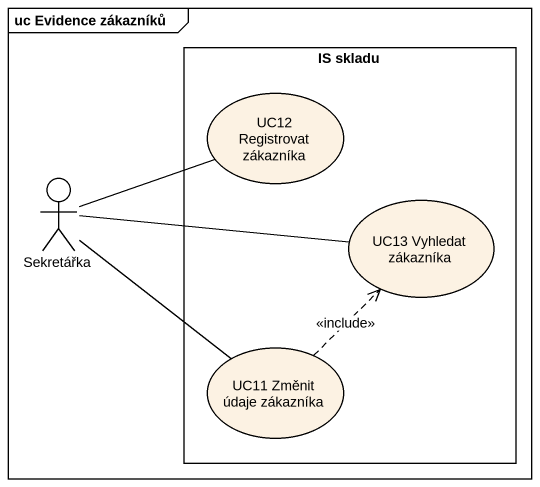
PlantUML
@startuml
mainframe uc Evidence zákazníků
rectangle "IS skladu" as IS_skladu {
  usecase "UC12 Registrovat zákazníka" as UC12_Registrovat_zákazníka
  usecase "UC13 Vyhledat zákazníka" as UC13_Vyhledat_zákazníka
  usecase "UC11 Změnit údaje zákazníka" as UC11_Změnit_údaje_zákazníka
}
actor Sekretářka
Sekretářka -right- UC12_Registrovat_zákazníka
Sekretářka -right- UC13_Vyhledat_zákazníka
Sekretářka -- UC11_Změnit_údaje_zákazníka
UC11_Změnit_údaje_zákazníka .up.> UC13_Vyhledat_zákazníka : <<include>>
@enduml
